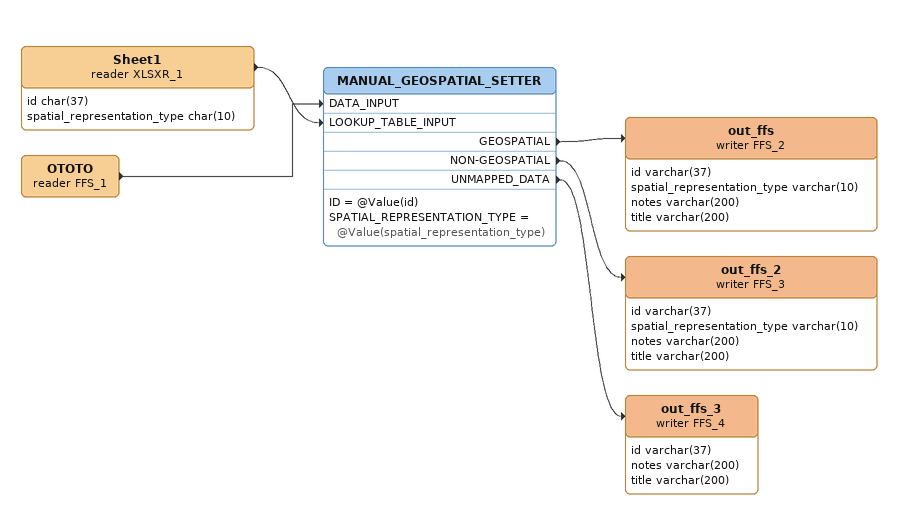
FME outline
Sheet1 (reader XLSXR_1)
    attributes: id char(37), spatial_representation_type char(10)
    -> MANUAL_GEOSPATIAL_SETTER [LOOKUP_TABLE_INPUT]
OTOTO (reader FFS_1)
    -> MANUAL_GEOSPATIAL_SETTER [DATA_INPUT]
MANUAL_GEOSPATIAL_SETTER
    ID = @Value(id)
    SPATIAL_REPRESENTATION_TYPE = @Value(spatial_representation_type)
    GEOSPATIAL -> out_ffs (writer FFS_2)
    NON-GEOSPATIAL -> out_ffs_2 (writer FFS_3)
    UNMAPPED_DATA -> out_ffs_3 (writer FFS_4)
out_ffs (writer FFS_2)
    attributes: id varchar(37), spatial_representation_type varchar(10), notes varchar(200), title varchar(200)
out_ffs_2 (writer FFS_3)
    attributes: id varchar(37), spatial_representation_type varchar(10), notes varchar(200), title varchar(200)
out_ffs_3 (writer FFS_4)
    attributes: id varchar(37), notes varchar(200), title varchar(200)
